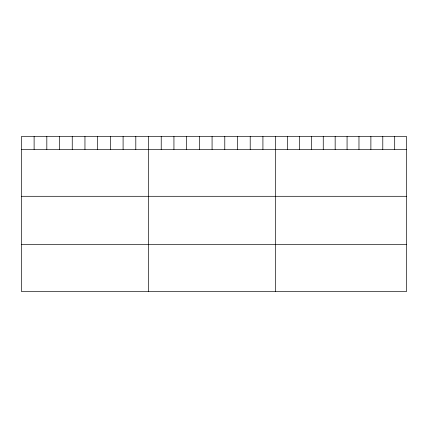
<?xml version="1.0" encoding="UTF-8"?>
<svg xmlns="http://www.w3.org/2000/svg" width="428" height="428" viewBox="0 0 428 428"><rect width="100%" height="100%" fill="white"/><g stroke="black" fill="none" stroke-linecap="round" stroke-linejoin="round"><path stroke-width="0.64" d="M406.6 149.436L406.6 291.463L21.4 291.463L21.4 136.537L406.6 136.537L406.6 149.436L21.4 149.436M21.4 196.302L406.6 196.302M21.4 244.597L406.6 244.597M394.696 136.537L394.696 149.436M382.787 136.537L382.787 149.436M370.883 136.537L370.883 149.436M358.974 136.537L358.974 149.436M347.071 136.537L347.071 149.436M335.161 136.537L335.161 149.436M323.258 136.537L323.258 149.436M311.349 136.537L311.349 149.436M299.445 136.537L299.445 149.436M287.536 136.537L287.536 149.436M275.632 136.537L275.632 291.463M262.92 136.537L262.92 149.436M250.209 136.537L250.209 149.436M237.497 136.537L237.497 149.436M224.786 136.537L224.786 149.436M212.074 136.537L212.074 149.436M199.362 136.537L199.362 149.436M186.651 136.537L186.651 149.436M173.939 136.537L173.939 149.436M161.228 136.537L161.228 149.436M148.516 136.537L148.516 291.463M135.804 136.537L135.804 149.436M123.093 136.537L123.093 149.436M110.381 136.537L110.381 149.436M97.67 136.537L97.67 149.436M84.958 136.537L84.958 149.436M72.246 136.537L72.246 149.436M59.535 136.537L59.535 149.436M46.823 136.537L46.823 149.436M34.112 136.537L34.112 149.436"/></g></svg>
